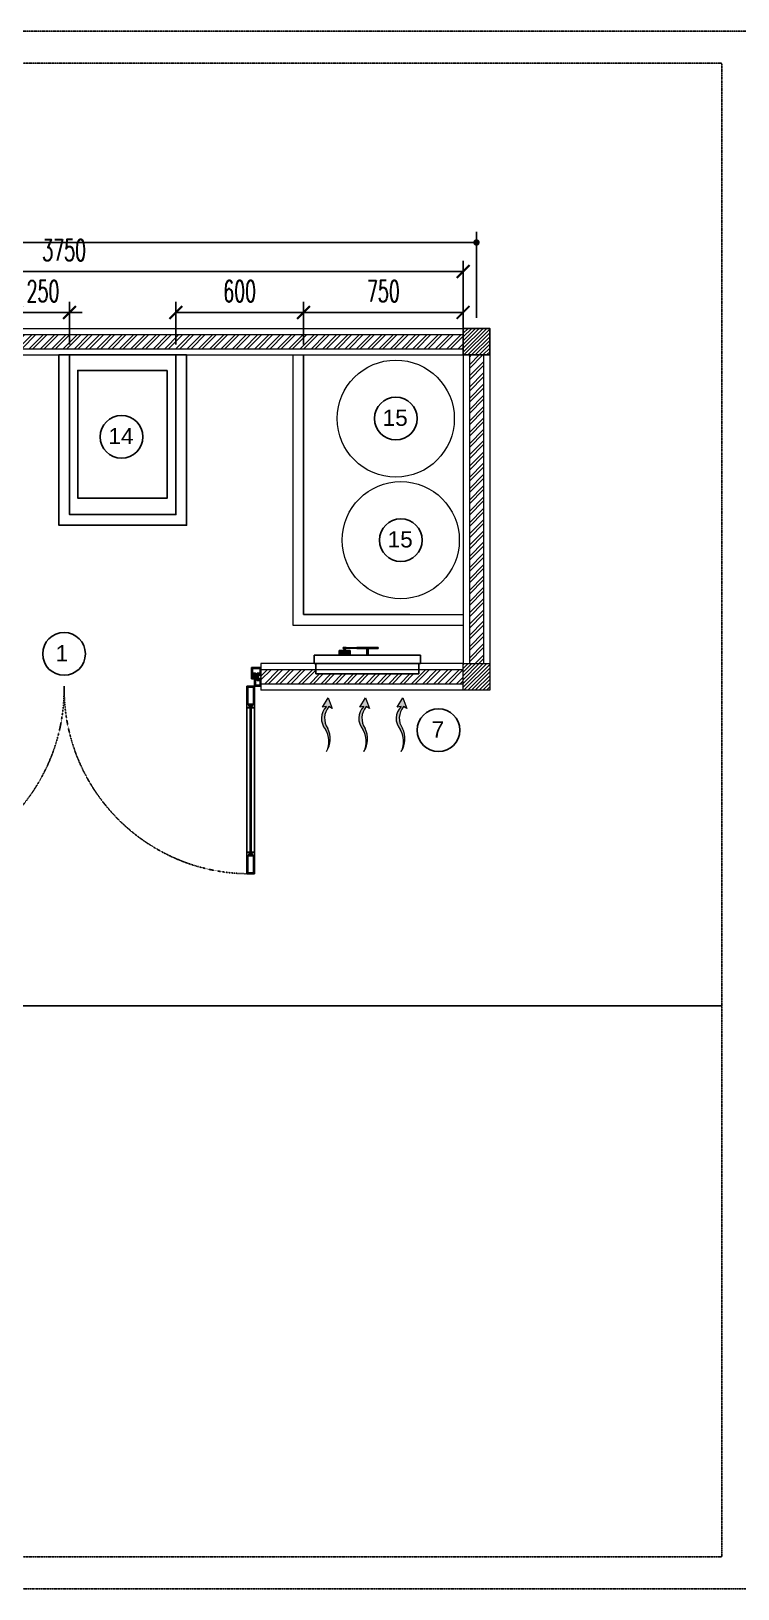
# Model space of a CAD drawing. Header units: millimetres. Extents: x 43312 to 271118, y 7927 to 51490.
# Drawn here: x 54118 to 57438, y 23054 to 30373 of the extents above; entities that cross this region are included whole.
import ezdxf

# ---------------------------------------------------------------- set-up
doc = ezdxf.new("R2010")
doc.units = ezdxf.units.MM
doc.header["$MEASUREMENT"] = 0
doc.linetypes.add('DASHDOT', pattern=[1, 0.5, -0.25, 0, -0.25])
doc.linetypes.add('HIDDEN', pattern=[0.375, 0.25, -0.125])
doc.layers.add('ALM', color=120, linetype='Continuous')
doc.layers.add('Edges', color=7, linetype='Continuous')
doc.layers.add('inst ME', color=7, linetype='Continuous', lineweight=13)
doc.styles.add('300', font='rs.shx', dxfattribs={"width": 0.6, "height": 100})
doc.styles.get("Standard").update_dxf_attribs({"font": 'arial.ttf'})
doc.dimstyles.new('300', dxfattribs={"dimtxt": 50, "dimasz": 30, "dimexe": 50, "dimexo": 50, "dimgap": 30, "dimtad": 2, "dimdec": 0, "dimzin": 0, "dimtxsty": '300', "dimblk": 'DOT', "dimcen": 0.2, "dimclrd": 1, "dimclre": 1, "dimclrt": 3, "dimadec": 0, "dimazin": 0, "dimtfac": 1, "dimtdec": 0, "dimtix": 1, "dimtmove": 0, "dimatfit": 3, "dimfxl": 1, "dimtolj": 1, "dimtzin": 0, "dimarcsym": 0})

# ---------------------------------------------------------------- blocks, each defined once
blk = doc.blocks.new('_ArchTick')
at = {"color": 0, "linetype": 'ByBlock', "const_width": 0.15}
blk.add_lwpolyline([(-0.5, -0.5), (0.5, 0.5)], dxfattribs=at)
blk = doc.blocks.new('*D71')
at = {"layer": 'Defpoints', "color": 0, "transparency": 16777216}
for p in [(52397.8, 29244.2), (52397.8, 28851.8), (56147.8, 28851.8)]:
    blk.add_point(p, dxfattribs=at)
at = {"layer": 'inst ME', "color": 1, "lineweight": -2, "transparency": 16777216}
for p, q in [((52397.8, 28901.8), (52397.8, 29294.2)), ((56147.8, 28901.8), (56147.8, 29294.2)), ((56147.8, 29244.2), (52397.8, 29244.2))]:
    blk.add_line(p, q, dxfattribs=at)
at = {"layer": 'inst ME', "color": 1, "lineweight": -2, "transparency": 16777216, "xscale": 60, "yscale": 60, "zscale": 60, "rotation": 180}
blk.add_blockref('_ArchTick', (52397.8, 29244.2), dxfattribs=at)
at = {"layer": 'inst ME', "color": 1, "lineweight": -2, "transparency": 16777216, "xscale": 60, "yscale": 60, "zscale": 60}
blk.add_blockref('_ArchTick', (56147.8, 29244.2), dxfattribs=at)
at = {"layer": 'inst ME', "color": 3, "transparency": 16777216, "insert": (54272.8, 29344.2), "char_height": 100, "attachment_point": 5, "style": '300'}
blk.add_mtext('\\A1;3750', dxfattribs=at)
blk = doc.blocks.new('industrial exhaust fan pl')
at = {"layer": 'Edges'}
for p, q in [((50.11, 66.59), (50.11, 66.72)), ((50.11, 66.72), (51.61, 66.72)), ((50.11, 66.59), (50.55, 66.59)), ((50.11, 66.2), (50.11, 66.33)), ((50.55, 66.33), (50.11, 66.33)), ((50.11, 66.2), (50.55, 66.2)), ((50.55, 66.33), (50.55, 66.59)), ((50.56, 66.59), (50.55, 66.59)), ((50.56, 66.33), (50.55, 66.33)), ((50.55, 65.34), (50.55, 66.2)), ((50.55, 66.2), (51.16, 66.2)), ((50.56, 66.59), (50.56, 66.33)), ((50.56, 66.59), (51.61, 66.59)), ((51.61, 66.33), (50.56, 66.33)), ((51.16, 65.34), (51.16, 66.2)), ((51.16, 66.2), (51.61, 66.2)), ((51.61, 66.59), (51.61, 66.72)), ((56.54, 66.59), (51.61, 66.59)), ((51.61, 66.2), (51.61, 66.33)), ((51.61, 66.33), (56.54, 66.33)), ((56.54, 66.59), (56.54, 66.72)), ((56.54, 66.72), (66.55, 66.72)), ((56.54, 66.59), (57.35, 66.59)), ((56.54, 66.2), (56.54, 66.33)), ((57.35, 66.33), (56.54, 66.33)), ((56.54, 66.2), (61.03, 66.2)), ((57.35, 66.33), (57.35, 66.59)), ((57.35, 66.59), (66.39, 66.59)), ((66.39, 66.33), (57.35, 66.33)), ((61.03, 66.2), (61.03, 66.07)), ((61.23, 66.2), (61.03, 66.2)), ((61.03, 66.07), (61.2, 66.07)), ((61.2, 63.13), (61.2, 66.07)), ((61.2, 66.07), (61.23, 66.07)), ((61.23, 66.2), (61.23, 66.07)), ((61.23, 66.2), (61.86, 66.2)), ((61.23, 66.07), (61.86, 66.07)), ((61.86, 66.2), (61.86, 66.07)), ((61.86, 66.2), (62.06, 66.2)), ((61.86, 66.07), (61.89, 66.07)), ((61.89, 63.13), (61.89, 66.07)), ((61.89, 66.07), (62.06, 66.07)), ((62.06, 66.2), (62.06, 66.07)), ((62.06, 66.2), (66.55, 66.2)), ((66.39, 66.59), (66.39, 66.33)), ((66.39, 66.59), (66.55, 66.59)), ((66.39, 66.33), (66.55, 66.33)), ((66.55, 66.59), (66.55, 66.72)), ((66.55, 66.2), (66.55, 66.33)), ((36.54, 59.13), (36.54, 63.13)), ((48.3, 63.13), (36.54, 63.13)), ((36.54, 59.13), (37.34, 59.13)), ((37.34, 59.13), (37.34, 54.25)), ((37.34, 59.13), (85.75, 59.13)), ((48.3, 64.5), (48.21, 64.5)), ((48.21, 64.5), (48.21, 64.27)), ((48.21, 64.27), (48.3, 64.27)), ((48.3, 65.34), (48.3, 64.5)), ((49.64, 65.34), (48.3, 65.34)), ((48.54, 64.5), (48.3, 64.5)), ((48.3, 64.27), (48.3, 63.13)), ((48.3, 64.27), (48.92, 64.27)), ((48.3, 63.13), (48.39, 63.13)), ((48.92, 64.27), (48.39, 63.83)), ((48.39, 63.83), (48.39, 63.13)), ((48.39, 63.13), (48.44, 63.13)), ((48.44, 63.83), (48.45, 63.84)), ((48.44, 63.83), (48.44, 63.13)), ((48.44, 63.13), (48.45, 63.13)), ((48.45, 63.84), (48.92, 64.24)), ((48.45, 63.84), (48.45, 63.13)), ((48.45, 63.13), (48.57, 63.13)), ((49.09, 65.27), (48.54, 64.5)), ((48.54, 64.5), (53.17, 64.5)), ((48.57, 63.83), (48.99, 64.18)), ((48.57, 63.83), (48.57, 63.13)), ((48.57, 63.13), (48.77, 63.13)), ((48.77, 63.83), (49.15, 64.12)), ((48.77, 63.83), (48.77, 63.13)), ((48.77, 63.13), (49.44, 63.13)), ((48.92, 64.27), (48.92, 64.27)), ((48.92, 64.27), (48.92, 64.24)), ((48.92, 64.24), (48.97, 64.27)), ((48.92, 64.27), (48.97, 64.27)), ((48.99, 64.27), (48.97, 64.27)), ((48.99, 64.27), (48.99, 64.18)), ((48.99, 64.18), (49.1, 64.27)), ((48.99, 64.27), (49.1, 64.27)), ((49.64, 65.27), (49.09, 65.27)), ((49.1, 64.27), (49.15, 64.27)), ((49.15, 64.27), (49.15, 64.12)), ((49.15, 64.12), (49.36, 64.27)), ((49.15, 64.27), (49.36, 64.27)), ((49.36, 64.27), (49.44, 64.27)), ((49.44, 64.27), (49.44, 63.13)), ((49.44, 64.27), (49.55, 64.27)), ((49.44, 63.13), (49.55, 63.13)), ((49.55, 63.83), (49.55, 64.27)), ((49.55, 64.27), (49.64, 64.27)), ((49.55, 63.83), (49.55, 63.13)), ((49.64, 63.83), (49.55, 63.83)), ((49.55, 63.13), (49.64, 63.13)), ((49.64, 65.34), (49.64, 65.27)), ((50.55, 65.34), (49.64, 65.34)), ((49.64, 65.27), (52.07, 65.27)), ((49.64, 63.83), (49.64, 64.27)), ((49.64, 64.27), (49.97, 64.27)), ((49.64, 63.83), (49.64, 63.13)), ((49.64, 63.13), (49.97, 63.13)), ((49.97, 63.83), (49.97, 64.27)), ((49.97, 64.27), (50.06, 64.27)), ((50.06, 63.83), (49.97, 63.83)), ((49.97, 63.83), (49.97, 63.13)), ((49.97, 63.13), (50.06, 63.13)), ((50.06, 63.83), (50.06, 64.27)), ((50.39, 64.27), (50.06, 64.27)), ((50.06, 63.83), (50.06, 63.13)), ((50.06, 63.13), (50.39, 63.13)), ((50.39, 63.83), (50.39, 64.27)), ((50.39, 64.27), (50.48, 64.27)), ((50.48, 63.83), (50.39, 63.83)), ((50.39, 63.83), (50.39, 63.13)), ((50.39, 63.13), (50.48, 63.13)), ((50.48, 63.83), (50.48, 64.27)), ((50.48, 64.27), (50.81, 64.27)), ((50.48, 63.83), (50.48, 63.13)), ((50.48, 63.13), (50.81, 63.13)), ((50.55, 65.34), (51.16, 65.34)), ((50.81, 63.83), (50.81, 64.27)), ((50.9, 64.27), (50.81, 64.27)), ((50.81, 63.83), (50.9, 63.83)), ((50.81, 63.83), (50.81, 63.13)), ((50.81, 63.13), (50.9, 63.13)), ((50.9, 64.27), (51.19, 64.27)), ((50.9, 63.83), (50.9, 64.27)), ((50.9, 63.83), (50.9, 63.13)), ((50.9, 63.13), (51.19, 63.13)), ((52.07, 65.34), (51.16, 65.34)), ((51.19, 63.83), (51.19, 64.27)), ((51.19, 64.27), (51.27, 64.27)), ((51.19, 63.83), (51.27, 63.83)), ((51.19, 63.83), (51.19, 63.13)), ((51.19, 63.13), (51.27, 63.13)), ((51.27, 63.83), (51.27, 64.27)), ((51.61, 64.27), (51.27, 64.27)), ((51.27, 63.83), (51.27, 63.13)), ((51.27, 63.13), (51.61, 63.13)), ((51.61, 63.83), (51.61, 64.27)), ((51.61, 64.27), (51.69, 64.27)), ((51.61, 63.83), (51.61, 63.13)), ((51.61, 63.83), (51.69, 63.83)), ((51.61, 63.13), (51.69, 63.13)), ((51.69, 63.83), (51.69, 64.27)), ((51.69, 64.27), (52.02, 64.27)), ((51.69, 63.83), (51.69, 63.13)), ((51.69, 63.13), (52.02, 63.13)), ((52.02, 63.83), (52.02, 64.27)), ((52.02, 64.27), (52.11, 64.27)), ((52.02, 63.83), (52.11, 63.83)), ((52.02, 63.83), (52.02, 63.13)), ((52.02, 63.13), (52.11, 63.13)), ((52.07, 65.34), (52.07, 65.27)), ((53.41, 65.34), (52.07, 65.34)), ((52.62, 65.27), (52.07, 65.27)), ((52.11, 63.83), (52.11, 64.27)), ((52.28, 64.27), (52.11, 64.27)), ((52.11, 63.83), (52.11, 63.13)), ((52.11, 63.13), (52.28, 63.13)), ((52.28, 64.27), (52.28, 63.13)), ((52.28, 64.27), (52.36, 64.27)), ((52.28, 63.13), (52.94, 63.13)), ((52.57, 64.11), (52.36, 64.27)), ((52.36, 64.27), (52.57, 64.27)), ((52.57, 64.27), (52.57, 64.11)), ((52.57, 64.27), (52.62, 64.27)), ((52.94, 63.83), (52.57, 64.11)), ((52.62, 65.27), (53.17, 64.5)), ((52.73, 64.19), (52.62, 64.27)), ((52.62, 64.27), (52.73, 64.27)), ((52.73, 64.27), (52.73, 64.19)), ((52.73, 64.27), (52.75, 64.27)), ((53.14, 63.83), (52.73, 64.19)), ((52.78, 64.25), (52.75, 64.27)), ((52.75, 64.27), (52.78, 64.27)), ((52.78, 64.27), (52.78, 64.25)), ((52.79, 64.27), (52.78, 64.27)), ((52.78, 64.27), (52.78, 64.27)), ((52.78, 64.27), (52.79, 64.27)), ((53.26, 63.83), (52.78, 64.25)), ((52.79, 64.27), (52.79, 64.27)), ((53.32, 63.83), (52.79, 64.27)), ((53.41, 64.27), (52.79, 64.27)), ((52.94, 63.83), (52.94, 63.13)), ((52.94, 63.13), (53.14, 63.13)), ((53.14, 63.83), (53.14, 63.13)), ((53.14, 63.13), (53.26, 63.13)), ((53.41, 64.5), (53.17, 64.5)), ((53.26, 63.83), (53.26, 63.13)), ((53.26, 63.13), (53.32, 63.13)), ((53.32, 63.83), (53.32, 63.13)), ((53.32, 63.13), (53.41, 63.13)), ((53.41, 64.5), (53.41, 65.34)), ((53.5, 64.5), (53.41, 64.5)), ((53.41, 64.27), (53.5, 64.27)), ((53.41, 63.13), (53.41, 64.27)), ((61.2, 63.13), (53.41, 63.13)), ((53.5, 64.5), (53.5, 64.27)), ((61.2, 63.13), (61.89, 63.13)), ((61.89, 63.13), (86.54, 63.13)), ((85.75, 59.13), (85.75, 54.25)), ((85.75, 59.13), (86.54, 59.13)), ((86.54, 59.13), (86.54, 63.13)), ((85.75, 54.25), (37.34, 54.25))]:
    blk.add_line(p, q, dxfattribs=at)
blk = doc.blocks.new('*D65')
at = {"layer": 'Defpoints', "color": 0, "transparency": 16777216}
for p in [(55397.5, 29051.6), (54797.8, 28851.8), (55397.5, 28851.8)]:
    blk.add_point(p, dxfattribs=at)
at = {"layer": 'inst ME', "color": 1, "lineweight": -2, "transparency": 16777216}
for p, q in [((54797.8, 28901.8), (54797.8, 29101.6)), ((55397.5, 28901.8), (55397.5, 29101.6)), ((54797.8, 29051.6), (55397.5, 29051.6))]:
    blk.add_line(p, q, dxfattribs=at)
at = {"layer": 'inst ME', "color": 1, "lineweight": -2, "transparency": 16777216, "xscale": 60, "yscale": 60, "zscale": 60, "rotation": 180}
blk.add_blockref('_ArchTick', (54797.8, 29051.6), dxfattribs=at)
at = {"layer": 'inst ME', "color": 1, "lineweight": -2, "transparency": 16777216, "xscale": 60, "yscale": 60, "zscale": 60}
blk.add_blockref('_ArchTick', (55397.5, 29051.6), dxfattribs=at)
at = {"layer": 'inst ME', "color": 3, "transparency": 16777216, "insert": (55097.6, 29151.6), "char_height": 100, "attachment_point": 5, "style": '300'}
blk.add_mtext('\\A1;600', dxfattribs=at)
blk = doc.blocks.new('*D69')
at = {"layer": 'Defpoints', "color": 0, "transparency": 16777216}
for p in [(56147.8, 29051.6), (55397.8, 28851.8), (56147.8, 28851.8)]:
    blk.add_point(p, dxfattribs=at)
at = {"layer": 'inst ME', "color": 1, "lineweight": -2, "transparency": 16777216}
for p, q in [((55397.8, 28901.8), (55397.8, 29101.6)), ((56147.8, 28901.8), (56147.8, 29101.6)), ((55397.8, 29051.6), (56147.8, 29051.6))]:
    blk.add_line(p, q, dxfattribs=at)
at = {"layer": 'inst ME', "color": 1, "lineweight": -2, "transparency": 16777216, "xscale": 60, "yscale": 60, "zscale": 60, "rotation": 180}
blk.add_blockref('_ArchTick', (55397.8, 29051.6), dxfattribs=at)
at = {"layer": 'inst ME', "color": 1, "lineweight": -2, "transparency": 16777216, "xscale": 60, "yscale": 60, "zscale": 60}
blk.add_blockref('_ArchTick', (56147.8, 29051.6), dxfattribs=at)
at = {"layer": 'inst ME', "color": 3, "transparency": 16777216, "insert": (55772.8, 29151.6), "char_height": 100, "attachment_point": 5, "style": '300'}
blk.add_mtext('\\A1;750', dxfattribs=at)
blk = doc.blocks.new('_Dot')
at = {"color": 0, "lineweight": -2}
blk.add_line((-0.5, 0), (-1, 0), dxfattribs=at)
at = {"color": 0, "const_width": 0.5}
blk.add_lwpolyline([(-0.25, 0, 1), (0.25, 0, 1)], format="xyb", close=True, dxfattribs=at)
blk = doc.blocks.new('*D74')
at = {"color": 1, "lineweight": -2, "transparency": 16777216}
for p, q in [((49210.3, 29026.8), (49210.3, 29430.4)), ((56210.3, 29026.8), (56210.3, 29430.4)), ((56180.3, 29380.4), (49240.3, 29380.4))]:
    blk.add_line(p, q, dxfattribs=at)
at = {"layer": 'Defpoints', "color": 0, "transparency": 16777216}
for p in [(49210.3, 29380.4), (49210.3, 28976.8), (56210.3, 28976.8)]:
    blk.add_point(p, dxfattribs=at)
at = {"color": 1, "lineweight": -2, "transparency": 16777216, "xscale": 30, "yscale": 30, "zscale": 30, "rotation": 180}
blk.add_blockref('_Dot', (49210.3, 29380.4), dxfattribs=at)
at = {"color": 1, "lineweight": -2, "transparency": 16777216, "xscale": 30, "yscale": 30, "zscale": 30}
blk.add_blockref('_Dot', (56210.3, 29380.4), dxfattribs=at)
at = {"color": 3, "transparency": 16777216, "insert": (52710.3, 29460.4), "char_height": 100, "attachment_point": 5, "style": '300'}
blk.add_mtext('\\A1;7000', dxfattribs=at)
blk = doc.blocks.new('*D66')
at = {"layer": 'Defpoints', "color": 0, "transparency": 16777216}
for p in [(54298.2, 29051.6), (54048.6, 28851.8), (54298.2, 28851.8)]:
    blk.add_point(p, dxfattribs=at)
at = {"layer": 'inst ME', "color": 1, "lineweight": -2, "transparency": 16777216}
for p, q in [((54048.6, 28901.8), (54048.6, 29101.6)), ((54298.2, 28901.8), (54298.2, 29101.6)), ((54048.6, 29051.6), (53988.6, 29051.6)), ((54048.6, 29051.6), (54298.2, 29051.6)), ((54298.2, 29051.6), (54358.2, 29051.6))]:
    blk.add_line(p, q, dxfattribs=at)
at = {"layer": 'inst ME', "color": 1, "lineweight": -2, "transparency": 16777216, "xscale": 60, "yscale": 60, "zscale": 60}
blk.add_blockref('_ArchTick', (54048.6, 29051.6), dxfattribs=at)
at = {"layer": 'inst ME', "color": 1, "lineweight": -2, "transparency": 16777216, "xscale": 60, "yscale": 60, "zscale": 60, "rotation": 180}
blk.add_blockref('_ArchTick', (54298.2, 29051.6), dxfattribs=at)
at = {"layer": 'inst ME', "color": 3, "transparency": 16777216, "insert": (54173.4, 29151.6), "char_height": 100, "attachment_point": 5, "style": '300'}
blk.add_mtext('\\A1;250', dxfattribs=at)

msp = doc.modelspace()

# ---------------------------------------------------------------- hatches: boundary and pattern name
at = {"layer": 'inst ME'}
h = msp.add_hatch(dxfattribs=at)
h.set_pattern_fill('ANSI32', color=129, scale=100, angle=360)
h.set_pattern_definition([(45, (-9534.997, 822.15), (-26.516504, 26.516504), []), (45, (-9517.32, 822.15), (-26.516504, 26.516504), [])])
h.paths.add_polyline_path([(56147.8, 28947.8), (52397.8, 28947.8), (52397.8, 28880.8), (56147.8, 28880.8)])
h = msp.add_hatch(dxfattribs=at)
h.set_pattern_fill('ANSI31', color=129, scale=100, angle=360)
h.set_pattern_definition([(45, (126759.181, -3230.203), (-8.8388348, 8.8388348), [])])
h.paths.add_polyline_path([(56272.8, 28976.8), (56147.8, 28976.8), (56147.8, 28851.8), (56272.8, 28851.8)])
h = msp.add_hatch(dxfattribs=at)
h.set_pattern_fill('ANSI32', color=129, scale=100, angle=360)
h.set_pattern_definition([(45, (126759.18, -3230.203), (-26.516504, 26.516504), []), (45, (126776.86, -3230.203), (-26.516504, 26.516504), [])])
h.paths.add_polyline_path([(56243.8, 28851.8), (56176.8, 28851.8), (56176.8, 27401.8), (56243.8, 27401.8)])
h = msp.add_hatch(dxfattribs=at)
h.set_pattern_fill('ANSI31', color=129, scale=100, angle=360)
h.set_pattern_definition([(45, (126759.181, -4805.203), (-8.8388348, 8.8388348), [])])
h.paths.add_polyline_path([(56272.8, 27401.8), (56147.8, 27401.8), (56147.8, 27276.8), (56272.8, 27276.8)])
h = msp.add_hatch(dxfattribs=at)
h.set_pattern_fill('ANSI32', color=129, scale=100, angle=360)
h.set_pattern_definition([(45, (70204.363, -46109.44), (-26.516504, 26.516504), []), (45, (70222.04, -46109.44), (-26.516504, 26.516504), [])])
h.paths.add_polyline_path([(56147.8, 27372.8), (55939.9, 27372.8), (55939.9, 27353), (55455.7, 27353), (55455.7, 27372.8), (55197.8, 27372.8), (55197.8, 27305.8), (56147.8, 27305.8)])
h = msp.add_hatch(color=4, dxfattribs=at)
h.dxf.hatch_style = 1
h.paths.add_polyline_path([(55486.4, 27197.1), (55505, 27199.7, 0.398617), (55501.2, 27092.7, -0.256098), (55505.9, 26989.1, 0.254419), (55511.9, 27096.8, -0.347199), (55517, 27199.7), (55532.6, 27190.5), (55513.6, 27241.5)])
h = msp.add_hatch(color=4, dxfattribs=at)
h.dxf.hatch_style = 1
h.paths.add_polyline_path([(55661.9, 27197.1), (55680.6, 27199.7, 0.398617), (55676.8, 27092.7, -0.256098), (55681.4, 26989.1, 0.254419), (55687.4, 27096.8, -0.347199), (55692.6, 27199.7), (55708.1, 27190.5), (55689.2, 27241.5)])
h = msp.add_hatch(color=4, dxfattribs=at)
h.dxf.hatch_style = 1
h.paths.add_polyline_path([(55837.4, 27197.1), (55856.1, 27199.7, 0.398617), (55852.3, 27092.7, -0.256098), (55856.9, 26989.1, 0.254419), (55862.9, 27096.8, -0.347199), (55868.1, 27199.7), (55883.6, 27190.5), (55864.7, 27241.5)])

# ---------------------------------------------------------------- linework, layer by layer
at = {"linetype": 'DASHDOT'}
for points in [[(47978.4, 23054.3), (57513.4, 23054.3), (57513.4, 30373.4), (47978.4, 30373.4)], [(48128.4, 23204.3), (57363.4, 23204.3), (57363.4, 30223.4), (48128.4, 30223.4)]]:
    msp.add_lwpolyline(points, close=True, dxfattribs=at)
msp.add_lwpolyline([(56147.8, 28976.8), (56272.8, 28976.8), (56272.8, 28851.8), (56147.8, 28851.8)], close=True)
for points in [[(54298.2, 28851.8), (54298.2, 28101.8), (54798.2, 28101.8), (54798.2, 28851.8), (54248.2, 28851.8)], [(54248.2, 28851.8), (54248.2, 28051.8), (54848.2, 28051.8), (54848.2, 28851.8)], [(54798.2, 28851.8), (54848.2, 28851.8)], [(54757, 28779.5), (54757, 28179.5), (54337, 28179.5), (54337, 28779.5), (54757, 28779.5)], [(48128.4, 25793), (57363.4, 25793)]]:
    msp.add_lwpolyline(points)
at = {"color": 96}
for centre in [(55831.2, 28553.1), (54542.8, 28467.2), (55854.7, 27981.8), (54272.4, 27447.2), (56032, 27088.7)]:
    msp.add_circle(centre, 100.4, dxfattribs=at)
at = {"layer": 'ALM'}
for p, q in [((55131.7, 27194), (55131.7, 26515.7)), ((55166.9, 27194), (55166.9, 26515.7))]:
    msp.add_line(p, q, dxfattribs=at)
for points in [[(55166.9, 27352.6), (55162.1, 27352.6), (55158.1, 27344.7), (55153.7, 27344.7), (55153.7, 27383.4), (55197.8, 27383.4), (55197.8, 27344.7), (55193.4, 27344.7), (55189.4, 27352.6), (55185, 27352.6), (55185, 27339.4), (55185, 27326.2), (55189.4, 27326.2), (55193.4, 27334.1), (55197.8, 27334.1), (55197.8, 27295.3), (55166.9, 27295.3)], [(55171.3, 27299.7), (55193.4, 27299.7), (55193.4, 27321.8), (55180.6, 27321.8), (55180.6, 27339.4), (55180.6, 27357), (55193.4, 27357), (55193.4, 27379), (55158.1, 27379), (55158.1, 27357), (55171.3, 27357)], [(55153.7, 27343.8), (55158.7, 27343.8), (55162.6, 27351.7), (55166.1, 27351.7), (55166.1, 27339.4), (55158.1, 27339.4), (55158.1, 27335), (55166.1, 27335), (55166.1, 27330.6), (55153.7, 27330.6)], [(55144, 27194), (55144, 27198.4), (55140.5, 27202.4), (55140.5, 27206.8), (55158.1, 27206.8), (55158.1, 27202.4), (55154.6, 27198.4), (55154.6, 27194), (55166.9, 27194), (55166.9, 27295.3), (55162.5, 27295.3), (55162.5, 27295.3), (55136.1, 27295.3), (55136.1, 27295.3), (55131.7, 27295.3), (55131.7, 27194)], [(55136.1, 27211.2), (55136.1, 27290.9), (55162.5, 27290.9), (55162.5, 27211.2)], [(55144, 26515.7), (55144, 26511.3), (55140.5, 26507.3), (55140.5, 26502.9), (55158.1, 26502.9), (55158.1, 26507.3), (55154.6, 26511.3), (55154.6, 26515.7), (55166.9, 26515.7), (55166.9, 26414.4), (55162.5, 26414.4), (55162.5, 26414.4), (55136.1, 26414.4), (55136.1, 26414.4), (55131.7, 26414.4), (55131.7, 26515.7)], [(55136.1, 26498.5), (55136.1, 26418.8), (55162.5, 26418.8), (55162.5, 26498.5)]]:
    msp.add_lwpolyline(points, close=True, dxfattribs=at)
at = {"layer": 'ALM', "color": 251}
for points in [[(55147.6, 27194), (55147.6, 27203.3), (55151.1, 27203.3), (55151.1, 27194), (55154.6, 27194), (55154.6, 27206.8), (55144, 27206.8), (55144, 27194)], [(55151.1, 26506.4), (55151.1, 27203.3), (55147.6, 27203.3), (55147.6, 26506.4)], [(55147.6, 26515.7), (55147.6, 26506.4), (55151.1, 26506.4), (55151.1, 26515.7), (55154.6, 26515.7), (55154.6, 26502.9), (55144, 26502.9), (55144, 26515.7)]]:
    msp.add_lwpolyline(points, close=True, dxfattribs=at)
at = {"layer": 'ALM', "color": 251, "linetype": 'HIDDEN', "ltscale": 0.35}
for centre, start, end in [((53402.4, 27284.8), 270.75602, 0.69443), ((55143.3, 27284.8), 179.30557, 269.24398)]:
    msp.add_arc(centre, 870.5, start, end, dxfattribs=at)
at = {"layer": 'inst ME'}
msp.add_line((55197.8, 27401.8), (55197.8, 27276.8), dxfattribs=at)
for points in [[(53347.8, 27276.8), (52272.8, 27276.8), (52272.8, 28976.8), (56272.8, 28976.8), (56272.8, 27276.8), (55197.8, 27276.8)], [(52397.8, 28947.8), (56147.8, 28947.8)], [(52397.8, 28880.8), (56147.8, 28880.8)], [(53347.8, 27401.8), (52397.8, 27401.8), (52397.8, 28851.8), (56147.8, 28851.8), (56147.8, 27401.8), (55197.8, 27401.8)], [(54747.8, 28851.8), (54847.8, 28851.8)], [(54897.8, 28851.8), (55897.8, 28851.8)], [(55347.8, 28851.8), (55347.8, 27581.8), (56147.8, 27581.8)], [(55897.8, 27631.8), (55397.8, 27631.8), (55397.8, 28851.8)], [(55397.8, 28851.8), (55397.8, 27631.8), (56147.8, 27631.8)], [(56176.8, 28851.8), (56176.8, 27401.8)], [(56243.8, 28851.8), (56243.8, 27401.8)], [(56147.8, 27372.8), (55197.8, 27372.8)], [(56147.8, 27305.8), (55197.8, 27305.8)], [(55505, 27199.7), (55486.4, 27197.1), (55513.6, 27241.5), (55532.6, 27190.5), (55517, 27199.7)], [(55680.6, 27199.7), (55661.9, 27197.1), (55689.2, 27241.5), (55708.1, 27190.5), (55692.6, 27199.7)], [(55856.1, 27199.7), (55837.4, 27197.1), (55864.7, 27241.5), (55883.6, 27190.5), (55868.1, 27199.7)]]:
    msp.add_lwpolyline(points, dxfattribs=at)
for points in [[(56147.8, 28851.8), (56272.8, 28851.8), (56272.8, 28976.8), (56147.8, 28976.8)], [(56147.8, 27401.8), (56272.8, 27401.8), (56272.8, 27276.8), (56147.8, 27276.8)]]:
    msp.add_lwpolyline(points, close=True, dxfattribs=at)
at = {"layer": 'inst ME', "color": 5}
for centre in [(55831.2, 28553.1), (55854.7, 27981.8)]:
    msp.add_circle(centre, 275, dxfattribs=at)
at = {"layer": 'inst ME'}
for centre, radius, start, end in [((55559.5, 27144.2), 77.8, 134.50442, 221.4367), ((55579.6, 27145), 83.1, 138.83856, 215.42645), ((55735.1, 27144.2), 77.8, 134.50442, 221.4367), ((55755.1, 27145), 83.1, 138.83856, 215.42645), ((55910.6, 27144.2), 77.8, 134.50442, 221.4367), ((55930.6, 27145), 83.1, 138.83856, 215.42645), ((55409, 27036.7), 107.9, 333.83563, 31.29412), ((55409.9, 27048.5), 112.9, 328.25534, 25.35257), ((55584.6, 27036.7), 107.9, 333.83563, 31.29412), ((55585.4, 27048.5), 112.9, 328.25534, 25.35257), ((55760.1, 27036.7), 107.9, 333.83563, 31.29412), ((55761, 27048.5), 112.9, 328.25534, 25.35257)]:
    msp.add_arc(centre, radius, start, end, dxfattribs=at)

# ---------------------------------------------------------------- block references
at = {"xscale": 10.00190398914607, "yscale": 10.00190398914607, "zscale": 10.00190398914607}
msp.add_blockref('industrial exhaust fan pl', (55082.3, 26810.4), dxfattribs=at)

# ---------------------------------------------------------------- texts
at = {"color": 96, "char_height": 76.07, "attachment_point": 1}
for s, insert in [('\\pxqc;15', (55689.8, 28594.9)), ('\\pxqc;14', (54401.4, 28508.9)), ('\\pxqc;15', (55713.3, 28023.6)), ('\\pxqc;1', (54124, 27488.5)), ('\\pxqc;7', (55890.6, 27130.4))]:
    msp.add_mtext_dynamic_manual_height_columns(s, width=276.993, gutter_width=380.4, heights=[0], dxfattribs=dict(at, insert=insert))

# ---------------------------------------------------------------- dimensions: what is measured, and where the dimension line sits
dim = msp.add_linear_dim(base=(49210.3, 29380.4), p1=(56210.3, 28976.8), p2=(49210.3, 28976.8), dimstyle='300')
dim.commit()
dim.dimension.update_dxf_attribs({"geometry": '*D74', "text_midpoint": (52710.3, 29460.4)})
at = {"layer": 'inst ME'}
for base, p1, p2, picture, middle in [((52397.8, 29244.2), (56147.8, 28851.8), (52397.8, 28851.8), '*D71', (54272.8, 29344.2)), ((54298.2, 29051.6), (54048.6, 28851.8), (54298.2, 28851.8), '*D66', (54173.4, 29151.6)), ((55397.5, 29051.6), (54797.8, 28851.8), (55397.5, 28851.8), '*D65', (55097.6, 29151.6)), ((56147.8, 29051.6), (55397.8, 28851.8), (56147.8, 28851.8), '*D69', (55772.8, 29151.6))]:
    dim = msp.add_linear_dim(base=base, p1=p1, p2=p2, dimstyle='300', override={"dimtxt": 100, "dimasz": 60, "dimgap": 50, "dimblk": 'ArchTick', "dimazin": 2, "dimfxl": 1.5, "dimarcsym": 1}, dxfattribs=at)
    dim.commit()
    dim.dimension.update_dxf_attribs({"geometry": picture, "text_midpoint": middle})

doc.saveas('drawing.dxf')
